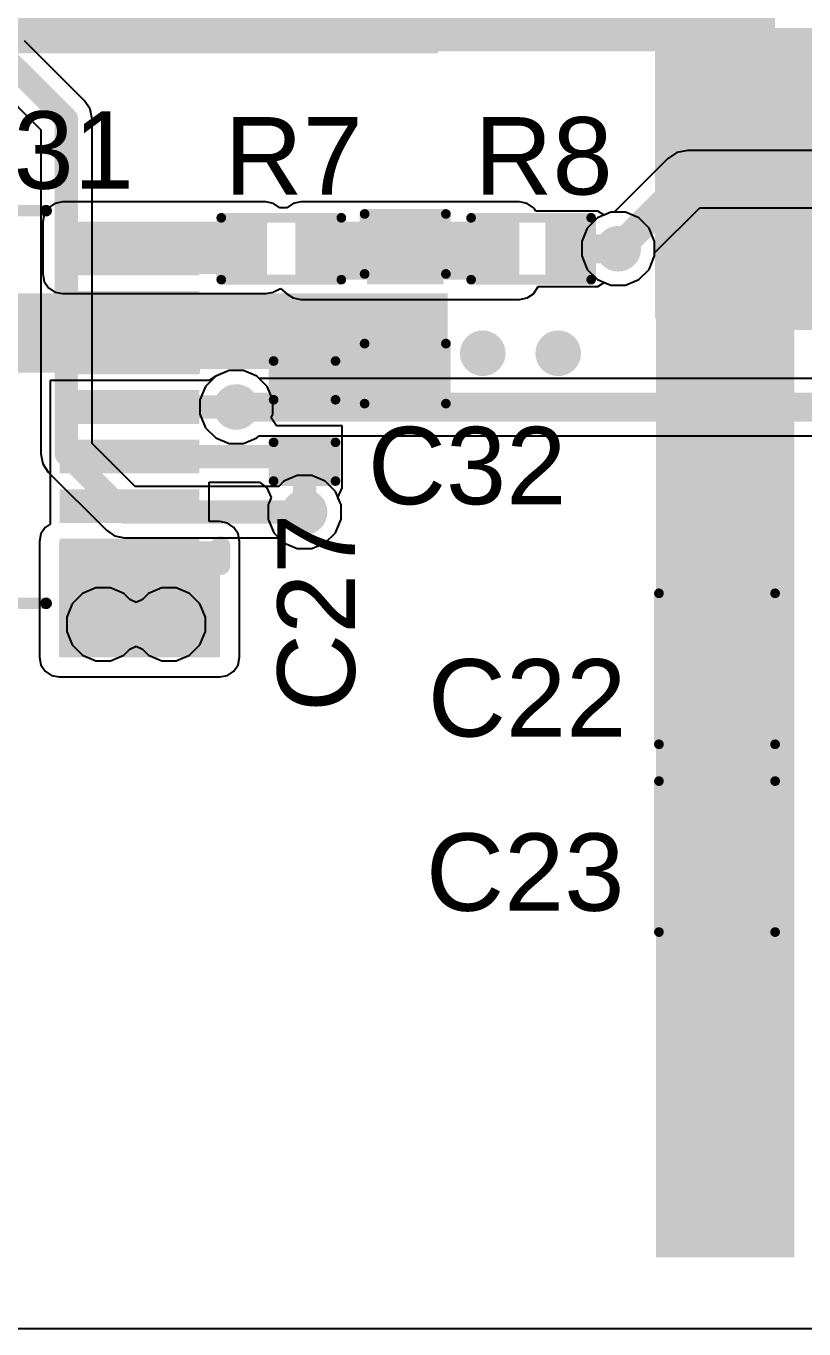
# Model space of a CAD drawing. Header units: millimetres. Extents: x 0 to 5381, y 0 to 5431.
# Drawn here: x 43.51 to 53.72, y 0 to 17.1 of the extents above; entities that cross this region are included whole.
import ezdxf

# ---------------------------------------------------------------- set-up
doc = ezdxf.new("R2010")
doc.units = ezdxf.units.MM
for name, color, linetype in [('BottomLayer', 5, 'Continuous'), ('BottomSolder', 6, 'Continuous'), ('TopLayer', 1, 'Continuous'), ('TopOverlay', 2, 'Continuous'), ('TopPaste', 8, 'Continuous'), ('TopSolder', 216, 'Continuous'), ('ViaHoleLayer', 16, 'Continuous')]:
    doc.layers.add(name, color=color, linetype=linetype)
doc.styles.add('Arial', font='', dxfattribs={"height": 0.2})
doc.styles.get('Arial').set_extended_font_data('Arial')

# ---------------------------------------------------------------- blocks, each defined once
blk = doc.blocks.new('HTSSOP_14_EP_3')
at = {"layer": 'BottomLayer'}
h = blk.add_hatch(color=5, dxfattribs=at)
edge = h.paths.add_edge_path()
edge.add_arc((-0.792, 0.54), 0.305, 0, 360)
h = blk.add_hatch(color=5, dxfattribs=at)
edge = h.paths.add_edge_path()
edge.add_arc((0.478, 0.54), 0.305, 0, 360)
h = blk.add_hatch(color=5, dxfattribs=at)
edge = h.paths.add_edge_path()
edge.add_arc((-0.792, -0.476), 0.305, 0, 360)
h = blk.add_hatch(color=5, dxfattribs=at)
edge = h.paths.add_edge_path()
edge.add_arc((0.478, -0.476), 0.305, 0, 360)
at = {"layer": 'BottomSolder'}
h = blk.add_hatch(color=6, dxfattribs=at)
edge = h.paths.add_edge_path()
edge.add_arc((-0.792, 0.54), 0.152, 0, 360)
h = blk.add_hatch(color=6, dxfattribs=at)
edge = h.paths.add_edge_path()
edge.add_arc((0.478, 0.54), 0.152, 0, 360)
h = blk.add_hatch(color=6, dxfattribs=at)
edge = h.paths.add_edge_path()
edge.add_arc((-0.792, -0.476), 0.152, 0, 360)
h = blk.add_hatch(color=6, dxfattribs=at)
edge = h.paths.add_edge_path()
edge.add_arc((0.478, -0.476), 0.152, 0, 360)
at = {"layer": 'TopLayer'}
for points in [[(-2, 2.121), (-2, 1.778), (-3.732, 1.778), (-3.732, 2.121)], [(3.732, 2.121), (3.732, 1.778), (2, 1.778), (2, 2.121)], [(-2, 1.471), (-2, 1.128), (-3.732, 1.128), (-3.732, 1.471)], [(3.732, 1.471), (3.732, 1.128), (2, 1.128), (2, 1.471)], [(1.028, 0.915), (1.028, -0.915), (-1.027, -0.915), (-1.027, 0.915)], [(-2, 0.821), (-2, 0.478), (-3.732, 0.478), (-3.732, 0.821)], [(3.732, 0.821), (3.732, 0.478), (2, 0.478), (2, 0.821)], [(-2, 0.172), (-2, -0.172), (-3.732, -0.172), (-3.732, 0.172)], [(3.732, 0.172), (3.732, -0.172), (2, -0.172), (2, 0.172)], [(-2, -0.478), (-2, -0.821), (-3.732, -0.821), (-3.732, -0.478)], [(3.732, -0.478), (3.732, -0.821), (2, -0.821), (2, -0.478)], [(-2, -1.128), (-2, -1.471), (-3.732, -1.471), (-3.732, -1.128)], [(3.732, -1.128), (3.732, -1.471), (2, -1.471), (2, -1.128)], [(-2, -1.778), (-2, -2.121), (-3.732, -2.121), (-3.732, -1.778)], [(3.732, -1.778), (3.732, -2.121), (2, -2.121), (2, -1.778)]]:
    blk.add_hatch(color=1, dxfattribs=at).paths.add_polyline_path(points)
h = blk.add_hatch(color=1, dxfattribs=at)
edge = h.paths.add_edge_path()
edge.add_arc((-0.792, 0.54), 0.305, 0, 360)
h = blk.add_hatch(color=1, dxfattribs=at)
edge = h.paths.add_edge_path()
edge.add_arc((0.478, 0.54), 0.305, 0, 360)
h = blk.add_hatch(color=1, dxfattribs=at)
edge = h.paths.add_edge_path()
edge.add_arc((-0.792, -0.476), 0.305, 0, 360)
h = blk.add_hatch(color=1, dxfattribs=at)
edge = h.paths.add_edge_path()
edge.add_arc((0.478, -0.476), 0.305, 0, 360)
at = {"layer": 'TopPaste'}
for points in [[(-2, 2.121), (-2, 1.778), (-3.732, 1.778), (-3.732, 2.121)], [(3.732, 2.121), (3.732, 1.778), (2, 1.778), (2, 2.121)], [(-2, 1.471), (-2, 1.128), (-3.732, 1.128), (-3.732, 1.471)], [(3.732, 1.471), (3.732, 1.128), (2, 1.128), (2, 1.471)], [(1.028, 0.915), (1.028, -0.915), (-1.027, -0.915), (-1.027, 0.915)], [(-2, 0.821), (-2, 0.478), (-3.732, 0.478), (-3.732, 0.821)], [(3.732, 0.821), (3.732, 0.478), (2, 0.478), (2, 0.821)], [(-2, 0.172), (-2, -0.172), (-3.732, -0.172), (-3.732, 0.172)], [(3.732, 0.172), (3.732, -0.172), (2, -0.172), (2, 0.172)], [(-2, -0.478), (-2, -0.821), (-3.732, -0.821), (-3.732, -0.478)], [(3.732, -0.478), (3.732, -0.821), (2, -0.821), (2, -0.478)], [(-2, -1.128), (-2, -1.471), (-3.732, -1.471), (-3.732, -1.128)], [(3.732, -1.128), (3.732, -1.471), (2, -1.471), (2, -1.128)], [(-2, -1.778), (-2, -2.121), (-3.732, -2.121), (-3.732, -1.778)], [(3.732, -1.778), (3.732, -2.121), (2, -2.121), (2, -1.778)]]:
    blk.add_hatch(color=8, dxfattribs=at).paths.add_polyline_path(points)
at = {"layer": 'TopSolder'}
for points in [[(-1.949, 2.172), (-1.949, 1.728), (-3.782, 1.728), (-3.782, 2.172)], [(3.782, 2.172), (3.782, 1.728), (1.949, 1.728), (1.949, 2.172)], [(-1.949, 1.522), (-1.949, 1.078), (-3.782, 1.078), (-3.782, 1.522)], [(3.782, 1.522), (3.782, 1.078), (1.949, 1.078), (1.949, 1.522)], [(-1.949, 0.872), (-1.949, 0.428), (-3.782, 0.428), (-3.782, 0.872)], [(1.078, 0.966), (1.078, -0.966), (-1.078, -0.966), (-1.078, 0.966)], [(3.782, 0.872), (3.782, 0.428), (1.949, 0.428), (1.949, 0.872)], [(-1.949, 0.222), (-1.949, -0.222), (-3.782, -0.222), (-3.782, 0.222)], [(3.782, 0.222), (3.782, -0.222), (1.949, -0.222), (1.949, 0.222)], [(-1.949, -0.428), (-1.949, -0.872), (-3.782, -0.872), (-3.782, -0.428)], [(3.782, -0.428), (3.782, -0.872), (1.949, -0.872), (1.949, -0.428)], [(-1.949, -1.078), (-1.949, -1.522), (-3.782, -1.522), (-3.782, -1.078)], [(3.782, -1.078), (3.782, -1.522), (1.949, -1.522), (1.949, -1.078)], [(-1.949, -1.728), (-1.949, -2.172), (-3.782, -2.172), (-3.782, -1.728)], [(3.782, -1.728), (3.782, -2.172), (1.949, -2.172), (1.949, -1.728)]]:
    blk.add_hatch(color=216, dxfattribs=at).paths.add_polyline_path(points)
h = blk.add_hatch(color=216, dxfattribs=at)
edge = h.paths.add_edge_path()
edge.add_arc((-0.792, 0.54), 0.152, 0, 360)
h = blk.add_hatch(color=216, dxfattribs=at)
edge = h.paths.add_edge_path()
edge.add_arc((0.478, 0.54), 0.152, 0, 360)
h = blk.add_hatch(color=216, dxfattribs=at)
edge = h.paths.add_edge_path()
edge.add_arc((-0.792, -0.476), 0.152, 0, 360)
h = blk.add_hatch(color=216, dxfattribs=at)
edge = h.paths.add_edge_path()
edge.add_arc((0.478, -0.476), 0.152, 0, 360)
at = {"layer": 'ViaHoleLayer'}
h = blk.add_hatch(color=16, dxfattribs=at)
edge = h.paths.add_edge_path()
edge.add_arc((-0.792, 0.54), 0.152, 0, 360)
h = blk.add_hatch(color=16, dxfattribs=at)
edge = h.paths.add_edge_path()
edge.add_arc((0.478, 0.54), 0.152, 0, 360)
h = blk.add_hatch(color=16, dxfattribs=at)
edge = h.paths.add_edge_path()
edge.add_arc((-0.792, -0.476), 0.152, 0, 360)
h = blk.add_hatch(color=16, dxfattribs=at)
edge = h.paths.add_edge_path()
edge.add_arc((0.478, -0.476), 0.152, 0, 360)
at = {"layer": 'TopOverlay'}
for points, const_width in [([(1.772, 2.576), (-1.771, 2.576)], 0.152), ([(-4.06, 2.077), (-4.06, 1.823)], 0.254), ([(-3.933, 1.95), (-4.06, 2.077)], 0.254), ([(-3.933, 1.95), (-4.06, 1.823)], 0.254), ([(1.772, -2.576), (-1.771, -2.576)], 0.152)]:
    blk.add_lwpolyline(points, dxfattribs=dict(at, const_width=const_width))
for points, const_width in [([(-1.809, 2.576, 1), (-1.733, 2.576, 1)], 0.0762), ([(1.733, 2.576, 1), (1.81, 2.576, 1)], 0.0762), ([(-4.123, 2.077, 1), (-3.996, 2.077, 1)], 0.127), ([(-4.123, 2.077, 1), (-3.996, 2.077, 1)], 0.127), ([(-3.996, 1.95, 1), (-3.869, 1.95, 1)], 0.127), ([(-3.996, 1.95, 1), (-3.869, 1.95, 1)], 0.127), ([(-4.123, 1.823, 1), (-3.996, 1.823, 1)], 0.127), ([(-4.123, 1.823, 1), (-3.996, 1.823, 1)], 0.127), ([(-1.809, -2.576, 1), (-1.733, -2.576, 1)], 0.0762), ([(1.733, -2.576, 1), (1.81, -2.576, 1)], 0.0762)]:
    blk.add_lwpolyline(points, format="xyb", close=True, dxfattribs=dict(at, const_width=const_width))
blk = doc.blocks.new('RES_2512_14')
at = {"layer": 'TopLayer'}
for points in [[(-4.05, 1.7), (-2.45, 1.7), (-2.45, -1.7), (-4.05, -1.7)], [(2.45, 1.7), (4.05, 1.7), (4.05, -1.7), (2.45, -1.7)]]:
    blk.add_hatch(color=1, dxfattribs=at).paths.add_polyline_path(points)
at = {"layer": 'TopPaste'}
for points in [[(-4.05, 1.7), (-2.45, 1.7), (-2.45, -1.7), (-4.05, -1.7)], [(2.45, 1.7), (4.05, 1.7), (4.05, -1.7), (2.45, -1.7)]]:
    blk.add_hatch(color=8, dxfattribs=at).paths.add_polyline_path(points)
at = {"layer": 'TopSolder'}
for points in [[(-4.152, 1.802), (-2.348, 1.802), (-2.348, -1.802), (-4.152, -1.802)], [(2.348, 1.802), (4.152, 1.802), (4.152, -1.802), (2.348, -1.802)]]:
    blk.add_hatch(color=216, dxfattribs=at).paths.add_polyline_path(points)
at = {"layer": 'TopOverlay', "const_width": 0.254}
for points in [[(-4.242, 1.854), (4.237, 1.854)], [(-4.242, -1.854), (-4.242, 1.854)], [(4.237, -1.854), (4.237, 1.854)], [(-4.242, -1.854), (4.237, -1.854)]]:
    blk.add_lwpolyline(points, dxfattribs=at)
at = {"layer": 'TopOverlay', "const_width": 0.127}
for points in [[(-4.305, 1.854, 1), (-4.178, 1.854, 1)], [(-4.305, 1.854, 1), (-4.178, 1.854, 1)], [(4.173, 1.854, 1), (4.3, 1.854, 1)], [(4.173, 1.854, 1), (4.3, 1.854, 1)], [(-4.305, -1.854, 1), (-4.178, -1.854, 1)], [(-4.305, -1.854, 1), (-4.178, -1.854, 1)], [(4.173, -1.854, 1), (4.3, -1.854, 1)], [(4.173, -1.854, 1), (4.3, -1.854, 1)]]:
    blk.add_lwpolyline(points, format="xyb", close=True, dxfattribs=at)
blk = doc.blocks.new('R___0402_19')
at = {"layer": 'TopLayer'}
for points in [[(-0.699, -0.318), (-0.699, 0.318), (-0.241, 0.318), (-0.241, -0.318)], [(0.241, -0.318), (0.241, 0.318), (0.699, 0.318), (0.699, -0.318)]]:
    blk.add_hatch(color=1, dxfattribs=at).paths.add_polyline_path(points)
at = {"layer": 'TopPaste'}
for points in [[(-0.699, -0.318), (-0.699, 0.318), (-0.241, 0.318), (-0.241, -0.318)], [(0.241, -0.318), (0.241, 0.318), (0.699, 0.318), (0.699, -0.318)]]:
    blk.add_hatch(color=8, dxfattribs=at).paths.add_polyline_path(points)
at = {"layer": 'TopSolder'}
for points in [[(-0.754, -0.373), (-0.754, 0.373), (-0.186, 0.373), (-0.186, -0.373)], [(0.186, -0.373), (0.186, 0.373), (0.754, 0.373), (0.754, -0.373)]]:
    blk.add_hatch(color=216, dxfattribs=at).paths.add_polyline_path(points)
at = {"layer": 'TopOverlay'}
for points, const_width in [([(-0.787, -0.406), (-0.787, 0.406)], 0.127), ([(-0.787, 0.406), (0.787, 0.406)], 0.127), ([(0.787, -0.406), (0.787, 0.406)], 0.127), ([(-0.787, -0.406), (0.787, -0.406)], 0.127), ([(-0.813, -0.432), (0.813, -0.432)], 0.00323)]:
    blk.add_lwpolyline(points, dxfattribs=dict(at, const_width=const_width))
for points, const_width in [([(-0.819, 0.406, 1), (-0.756, 0.406, 1)], 0.0635), ([(-0.819, 0.406, 1), (-0.756, 0.406, 1)], 0.0635), ([(0.756, 0.406, 1), (0.819, 0.406, 1)], 0.0635), ([(0.756, 0.406, 1), (0.819, 0.406, 1)], 0.0635), ([(-0.819, -0.406, 1), (-0.756, -0.406, 1)], 0.0635), ([(-0.819, -0.406, 1), (-0.756, -0.406, 1)], 0.0635), ([(-0.814, -0.432, 1), (-0.812, -0.432, 1)], 0.00161), ([(0.756, -0.406, 1), (0.819, -0.406, 1)], 0.0635), ([(0.756, -0.406, 1), (0.819, -0.406, 1)], 0.0635), ([(0.812, -0.432, 1), (0.814, -0.432, 1)], 0.00161)]:
    blk.add_lwpolyline(points, format="xyb", close=True, dxfattribs=dict(at, const_width=const_width))
blk = doc.blocks.new('R___0402_20')
at = {"layer": 'TopLayer'}
for points in [[(-0.699, -0.318), (-0.699, 0.318), (-0.241, 0.318), (-0.241, -0.318)], [(0.241, -0.318), (0.241, 0.318), (0.699, 0.318), (0.699, -0.318)]]:
    blk.add_hatch(color=1, dxfattribs=at).paths.add_polyline_path(points)
at = {"layer": 'TopPaste'}
for points in [[(-0.699, -0.318), (-0.699, 0.318), (-0.241, 0.318), (-0.241, -0.318)], [(0.241, -0.318), (0.241, 0.318), (0.699, 0.318), (0.699, -0.318)]]:
    blk.add_hatch(color=8, dxfattribs=at).paths.add_polyline_path(points)
at = {"layer": 'TopSolder'}
for points in [[(-0.754, -0.373), (-0.754, 0.373), (-0.186, 0.373), (-0.186, -0.373)], [(0.186, -0.373), (0.186, 0.373), (0.754, 0.373), (0.754, -0.373)]]:
    blk.add_hatch(color=216, dxfattribs=at).paths.add_polyline_path(points)
at = {"layer": 'TopOverlay'}
for points, const_width in [([(-0.787, -0.406), (-0.787, 0.406)], 0.127), ([(-0.787, 0.406), (0.787, 0.406)], 0.127), ([(0.787, -0.406), (0.787, 0.406)], 0.127), ([(-0.787, -0.406), (0.787, -0.406)], 0.127), ([(-0.813, -0.432), (0.813, -0.432)], 0.00323)]:
    blk.add_lwpolyline(points, dxfattribs=dict(at, const_width=const_width))
for points, const_width in [([(-0.819, 0.406, 1), (-0.756, 0.406, 1)], 0.0635), ([(-0.819, 0.406, 1), (-0.756, 0.406, 1)], 0.0635), ([(0.756, 0.406, 1), (0.819, 0.406, 1)], 0.0635), ([(0.756, 0.406, 1), (0.819, 0.406, 1)], 0.0635), ([(-0.819, -0.406, 1), (-0.756, -0.406, 1)], 0.0635), ([(-0.819, -0.406, 1), (-0.756, -0.406, 1)], 0.0635), ([(-0.814, -0.432, 1), (-0.812, -0.432, 1)], 0.00161), ([(0.756, -0.406, 1), (0.819, -0.406, 1)], 0.0635), ([(0.756, -0.406, 1), (0.819, -0.406, 1)], 0.0635), ([(0.812, -0.432, 1), (0.814, -0.432, 1)], 0.00161)]:
    blk.add_lwpolyline(points, format="xyb", close=True, dxfattribs=dict(at, const_width=const_width))
blk = doc.blocks.new('C___0603_52')
at = {"layer": 'TopLayer'}
for points in [[(-0.381, 0.445), (-0.381, -0.445), (-1.143, -0.445), (-1.143, 0.445)], [(1.143, 0.445), (1.143, -0.445), (0.381, -0.445), (0.381, 0.445)]]:
    blk.add_hatch(color=1, dxfattribs=at).paths.add_polyline_path(points)
at = {"layer": 'TopPaste'}
for points in [[(-0.381, 0.445), (-0.381, -0.445), (-1.143, -0.445), (-1.143, 0.445)], [(1.143, 0.445), (1.143, -0.445), (0.381, -0.445), (0.381, 0.445)]]:
    blk.add_hatch(color=8, dxfattribs=at).paths.add_polyline_path(points)
at = {"layer": 'TopSolder'}
for points in [[(-0.321, 0.504), (-0.321, -0.504), (-1.203, -0.504), (-1.203, 0.504)], [(1.203, 0.504), (1.203, -0.504), (0.321, -0.504), (0.321, 0.504)]]:
    blk.add_hatch(color=216, dxfattribs=at).paths.add_polyline_path(points)
at = {"layer": 'TopOverlay', "const_width": 0.127}
for points in [[(-1.245, 0.533), (-1.245, -0.533)], [(-1.245, 0.533), (-0.457, 0.533)], [(0.457, 0.533), (1.245, 0.533)], [(1.245, 0.533), (1.245, -0.533)], [(-1.245, -0.533), (-0.457, -0.533)], [(0.457, -0.533), (1.245, -0.533)]]:
    blk.add_lwpolyline(points, dxfattribs=at)
at = {"layer": 'TopOverlay', "const_width": 0.0635}
for points in [[(-1.276, 0.533, 1), (-1.213, 0.533, 1)], [(-1.276, 0.533, 1), (-1.213, 0.533, 1)], [(-0.489, 0.533, 1), (-0.425, 0.533, 1)], [(0.425, 0.533, 1), (0.489, 0.533, 1)], [(1.213, 0.533, 1), (1.276, 0.533, 1)], [(1.213, 0.533, 1), (1.276, 0.533, 1)], [(-1.276, -0.533, 1), (-1.213, -0.533, 1)], [(-1.276, -0.533, 1), (-1.213, -0.533, 1)], [(-0.489, -0.533, 1), (-0.425, -0.533, 1)], [(0.425, -0.533, 1), (0.489, -0.533, 1)], [(1.213, -0.533, 1), (1.276, -0.533, 1)], [(1.213, -0.533, 1), (1.276, -0.533, 1)]]:
    blk.add_lwpolyline(points, format="xyb", close=True, dxfattribs=at)
blk = doc.blocks.new('C___0402_57')
at = {"layer": 'TopLayer'}
for points in [[(-0.699, -0.318), (-0.699, 0.317), (-0.241, 0.317), (-0.241, -0.318)], [(0.241, -0.318), (0.241, 0.317), (0.699, 0.317), (0.699, -0.318)]]:
    blk.add_hatch(color=1, dxfattribs=at).paths.add_polyline_path(points)
at = {"layer": 'TopPaste'}
for points in [[(-0.699, -0.318), (-0.699, 0.317), (-0.241, 0.317), (-0.241, -0.318)], [(0.241, -0.318), (0.241, 0.317), (0.699, 0.317), (0.699, -0.318)]]:
    blk.add_hatch(color=8, dxfattribs=at).paths.add_polyline_path(points)
at = {"layer": 'TopSolder'}
for points in [[(-0.758, -0.377), (-0.758, 0.377), (-0.181, 0.377), (-0.181, -0.377)], [(0.181, -0.377), (0.181, 0.377), (0.758, 0.377), (0.758, -0.377)]]:
    blk.add_hatch(color=216, dxfattribs=at).paths.add_polyline_path(points)
at = {"layer": 'TopOverlay', "const_width": 0.127}
for points in [[(-0.279, 0.406), (-0.787, 0.406)], [(-0.787, -0.406), (-0.787, 0.406)], [(0.787, 0.406), (0.279, 0.406)], [(0.787, -0.406), (0.787, 0.406)], [(-0.279, -0.406), (-0.787, -0.406)], [(0.787, -0.406), (0.279, -0.406)]]:
    blk.add_lwpolyline(points, dxfattribs=at)
at = {"layer": 'TopOverlay', "const_width": 0.0635}
for points in [[(-0.819, 0.406, 1), (-0.756, 0.406, 1)], [(-0.819, 0.406, 1), (-0.756, 0.406, 1)], [(-0.311, 0.406, 1), (-0.248, 0.406, 1)], [(0.248, 0.406, 1), (0.311, 0.406, 1)], [(0.756, 0.406, 1), (0.819, 0.406, 1)], [(0.756, 0.406, 1), (0.819, 0.406, 1)], [(-0.819, -0.406, 1), (-0.756, -0.406, 1)], [(-0.819, -0.406, 1), (-0.756, -0.406, 1)], [(-0.311, -0.406, 1), (-0.248, -0.406, 1)], [(0.248, -0.406, 1), (0.311, -0.406, 1)], [(0.756, -0.406, 1), (0.819, -0.406, 1)], [(0.756, -0.406, 1), (0.819, -0.406, 1)]]:
    blk.add_lwpolyline(points, format="xyb", close=True, dxfattribs=at)
blk = doc.blocks.new('C___1206_61')
at = {"layer": 'TopLayer'}
for points in [[(-2.032, 0.889), (-0.508, 0.889), (-0.508, -0.889), (-2.032, -0.889)], [(0.508, 0.889), (2.032, 0.889), (2.032, -0.889), (0.508, -0.889)]]:
    blk.add_hatch(color=1, dxfattribs=at).paths.add_polyline_path(points)
at = {"layer": 'TopPaste'}
for points in [[(-2.032, 0.889), (-0.508, 0.889), (-0.508, -0.889), (-2.032, -0.889)], [(0.508, 0.889), (2.032, 0.889), (2.032, -0.889), (0.508, -0.889)]]:
    blk.add_hatch(color=8, dxfattribs=at).paths.add_polyline_path(points)
at = {"layer": 'TopSolder'}
for points in [[(-2.1336, 0.9906), (-0.4064, 0.9906), (-0.4064, -0.9906), (-2.1336, -0.9906)], [(0.4064, 0.9906), (2.1336, 0.9906), (2.1336, -0.9906), (0.4064, -0.9906)]]:
    blk.add_hatch(color=216, dxfattribs=at).paths.add_polyline_path(points)
at = {"layer": 'TopOverlay', "const_width": 0.127}
for points in [[(-2.1336, -0.9906), (-2.1336, 0.9906)], [(-2.1336, 0.9906), (-0.6096, 0.9906)], [(0.6096, 0.9906), (2.1336, 0.9906)], [(2.1336, -0.9906), (2.1336, 0.9906)], [(-2.1336, -0.9906), (-0.6096, -0.9906)], [(0.6096, -0.9906), (2.1336, -0.9906)]]:
    blk.add_lwpolyline(points, dxfattribs=at)
at = {"layer": 'TopOverlay', "const_width": 0.0635}
for points in [[(-2.16535, 0.9906, 1), (-2.10185, 0.9906, 1)], [(-2.16535, 0.9906, 1), (-2.10185, 0.9906, 1)], [(-0.64135, 0.9906, 1), (-0.57785, 0.9906, 1)], [(0.57785, 0.9906, 1), (0.64135, 0.9906, 1)], [(2.10185, 0.9906, 1), (2.16535, 0.9906, 1)], [(2.10185, 0.9906, 1), (2.16535, 0.9906, 1)], [(-2.16535, -0.9906, 1), (-2.10185, -0.9906, 1)], [(-2.16535, -0.9906, 1), (-2.10185, -0.9906, 1)], [(-0.64135, -0.9906, 1), (-0.57785, -0.9906, 1)], [(0.57785, -0.9906, 1), (0.64135, -0.9906, 1)], [(2.10185, -0.9906, 1), (2.16535, -0.9906, 1)], [(2.10185, -0.9906, 1), (2.16535, -0.9906, 1)]]:
    blk.add_lwpolyline(points, format="xyb", close=True, dxfattribs=at)
blk = doc.blocks.new('C___1206_62')
at = {"layer": 'TopLayer'}
for points in [[(-2.032, 0.889), (-0.508, 0.889), (-0.508, -0.889), (-2.032, -0.889)], [(0.508, 0.889), (2.032, 0.889), (2.032, -0.889), (0.508, -0.889)]]:
    blk.add_hatch(color=1, dxfattribs=at).paths.add_polyline_path(points)
at = {"layer": 'TopPaste'}
for points in [[(-2.032, 0.889), (-0.508, 0.889), (-0.508, -0.889), (-2.032, -0.889)], [(0.508, 0.889), (2.032, 0.889), (2.032, -0.889), (0.508, -0.889)]]:
    blk.add_hatch(color=8, dxfattribs=at).paths.add_polyline_path(points)
at = {"layer": 'TopSolder'}
for points in [[(-2.1336, 0.9906), (-0.4064, 0.9906), (-0.4064, -0.9906), (-2.1336, -0.9906)], [(0.4064, 0.9906), (2.1336, 0.9906), (2.1336, -0.9906), (0.4064, -0.9906)]]:
    blk.add_hatch(color=216, dxfattribs=at).paths.add_polyline_path(points)
at = {"layer": 'TopOverlay', "const_width": 0.127}
for points in [[(-2.1336, -0.9906), (-2.1336, 0.9906)], [(-2.1336, 0.9906), (-0.6096, 0.9906)], [(0.6096, 0.9906), (2.1336, 0.9906)], [(2.1336, -0.9906), (2.1336, 0.9906)], [(-2.1336, -0.9906), (-0.6096, -0.9906)], [(0.6096, -0.9906), (2.1336, -0.9906)]]:
    blk.add_lwpolyline(points, dxfattribs=at)
at = {"layer": 'TopOverlay', "const_width": 0.0635}
for points in [[(-2.16535, 0.9906, 1), (-2.10185, 0.9906, 1)], [(-2.16535, 0.9906, 1), (-2.10185, 0.9906, 1)], [(-0.64135, 0.9906, 1), (-0.57785, 0.9906, 1)], [(0.57785, 0.9906, 1), (0.64135, 0.9906, 1)], [(2.10185, 0.9906, 1), (2.16535, 0.9906, 1)], [(2.10185, 0.9906, 1), (2.16535, 0.9906, 1)], [(-2.16535, -0.9906, 1), (-2.10185, -0.9906, 1)], [(-2.16535, -0.9906, 1), (-2.10185, -0.9906, 1)], [(-0.64135, -0.9906, 1), (-0.57785, -0.9906, 1)], [(0.57785, -0.9906, 1), (0.64135, -0.9906, 1)], [(2.10185, -0.9906, 1), (2.16535, -0.9906, 1)], [(2.10185, -0.9906, 1), (2.16535, -0.9906, 1)]]:
    blk.add_lwpolyline(points, format="xyb", close=True, dxfattribs=at)

msp = doc.modelspace()

# ---------------------------------------------------------------- hatches: boundary and pattern name
at = {"layer": 'BottomLayer'}
h = msp.add_hatch(color=5, dxfattribs=at)
edge = h.paths.add_edge_path()
edge.add_arc((51.282, 14.174), 0.3, 0, 360)
h = msp.add_hatch(color=5, dxfattribs=at)
edge = h.paths.add_edge_path()
edge.add_arc((49.505, 12.802), 0.3, 0, 360)
h = msp.add_hatch(color=5, dxfattribs=at)
edge = h.paths.add_edge_path()
edge.add_arc((50.495, 12.802), 0.3, 0, 360)
h = msp.add_hatch(color=5, dxfattribs=at)
edge = h.paths.add_edge_path()
edge.add_arc((46.272, 12.097), 0.3, 0, 360)
h = msp.add_hatch(color=5, dxfattribs=at)
edge = h.paths.add_edge_path()
edge.add_arc((52.603, 11.296), 0.3, 0, 360)
h = msp.add_hatch(color=5, dxfattribs=at)
edge = h.paths.add_edge_path()
edge.add_arc((47.168, 10.719), 0.3, 0, 360)
h = msp.add_hatch(color=5, dxfattribs=at)
edge = h.paths.add_edge_path()
edge.add_arc((52.603, 10.284), 0.3, 0, 360)
h = msp.add_hatch(color=5, dxfattribs=at)
edge = h.paths.add_edge_path()
edge.add_arc((44.526, 9.246), 0.3, 0, 360)
h = msp.add_hatch(color=5, dxfattribs=at)
edge = h.paths.add_edge_path()
edge.add_arc((45.39, 9.246), 0.3, 0, 360)
h = msp.add_hatch(color=5, dxfattribs=at)
edge = h.paths.add_edge_path()
edge.add_arc((52.603, 4.689), 0.3, 0, 360)
h = msp.add_hatch(color=5, dxfattribs=at)
edge = h.paths.add_edge_path()
edge.add_arc((52.603, 3.676), 0.3, 0, 360)
h = msp.add_hatch(color=5, dxfattribs=at)
edge = h.paths.add_edge_path()
edge.add_arc((52.603, 2.664), 0.3, 0, 360)
h = msp.add_hatch(color=5, dxfattribs=at)
edge = h.paths.add_edge_path()
edge.add_arc((52.578, 1.651), 0.3, 0, 360)
at = {"layer": 'BottomSolder'}
h = msp.add_hatch(color=6, dxfattribs=at)
edge = h.paths.add_edge_path()
edge.add_arc((51.282, 14.174), 0.15, 0, 360)
h = msp.add_hatch(color=6, dxfattribs=at)
edge = h.paths.add_edge_path()
edge.add_arc((49.505, 12.802), 0.15, 0, 360)
h = msp.add_hatch(color=6, dxfattribs=at)
edge = h.paths.add_edge_path()
edge.add_arc((50.495, 12.802), 0.15, 0, 360)
h = msp.add_hatch(color=6, dxfattribs=at)
edge = h.paths.add_edge_path()
edge.add_arc((46.272, 12.097), 0.15, 0, 360)
h = msp.add_hatch(color=6, dxfattribs=at)
edge = h.paths.add_edge_path()
edge.add_arc((52.603, 11.296), 0.15, 0, 360)
h = msp.add_hatch(color=6, dxfattribs=at)
edge = h.paths.add_edge_path()
edge.add_arc((47.168, 10.719), 0.15, 0, 360)
h = msp.add_hatch(color=6, dxfattribs=at)
edge = h.paths.add_edge_path()
edge.add_arc((52.603, 10.284), 0.15, 0, 360)
h = msp.add_hatch(color=6, dxfattribs=at)
edge = h.paths.add_edge_path()
edge.add_arc((44.526, 9.246), 0.15, 0, 360)
h = msp.add_hatch(color=6, dxfattribs=at)
edge = h.paths.add_edge_path()
edge.add_arc((45.39, 9.246), 0.15, 0, 360)
h = msp.add_hatch(color=6, dxfattribs=at)
edge = h.paths.add_edge_path()
edge.add_arc((52.603, 4.689), 0.15, 0, 360)
h = msp.add_hatch(color=6, dxfattribs=at)
edge = h.paths.add_edge_path()
edge.add_arc((52.603, 3.676), 0.15, 0, 360)
h = msp.add_hatch(color=6, dxfattribs=at)
edge = h.paths.add_edge_path()
edge.add_arc((52.603, 2.664), 0.15, 0, 360)
h = msp.add_hatch(color=6, dxfattribs=at)
edge = h.paths.add_edge_path()
edge.add_arc((52.578, 1.651), 0.15, 0, 360)
at = {"layer": 'TopLayer'}
for points in [[(43.358, 16.739), (48.92, 16.739), (48.92, 34.849), (43.358, 34.849)], [(43.637, 16.764), (53.34, 16.764), (53.34, 19.401), (43.637, 19.401)], [(51.776, 18.959), (51.776, 12.979), (53.34, 12.979), (53.34, 18.959)], [(51.765, 13.259), (55.829, 13.259), (55.829, 16.942), (51.765, 16.942)], [(51.776, 16.154), (51.776, 0.94), (53.594, 0.94), (53.594, 16.154)], [(46.66, 14.529), (43.993, 14.529), (43.993, 13.844), (46.66, 13.844)], [(49.987, 14.529), (47.117, 14.529), (47.117, 13.767), (49.987, 13.767)], [(42.393, 12.548), (45.796, 12.548), (45.796, 13.589), (42.393, 13.589)], [(45.695, 12.598), (49.047, 12.598), (49.047, 13.589), (45.695, 13.589)], [(46.761, 12.141), (49.047, 12.141), (49.047, 12.776), (46.761, 12.776)], [(46.057, 8.814), (46.057, 10.334), (43.949, 10.334), (43.949, 8.814)]]:
    msp.add_hatch(color=1, dxfattribs=at).paths.add_polyline_path(points)
h = msp.add_hatch(color=1, dxfattribs=at)
edge = h.paths.add_edge_path()
edge.add_arc((51.282, 14.174), 0.3, 0, 360)
h = msp.add_hatch(color=1, dxfattribs=at)
edge = h.paths.add_edge_path()
edge.add_arc((49.505, 12.802), 0.3, 0, 360)
h = msp.add_hatch(color=1, dxfattribs=at)
edge = h.paths.add_edge_path()
edge.add_arc((50.495, 12.802), 0.3, 0, 360)
h = msp.add_hatch(color=1, dxfattribs=at)
edge = h.paths.add_edge_path()
edge.add_arc((46.272, 12.097), 0.3, 0, 360)
h = msp.add_hatch(color=1, dxfattribs=at)
edge = h.paths.add_edge_path()
edge.add_arc((52.603, 11.296), 0.3, 0, 360)
h = msp.add_hatch(color=1, dxfattribs=at)
edge = h.paths.add_edge_path()
edge.add_arc((47.168, 10.719), 0.3, 0, 360)
h = msp.add_hatch(color=1, dxfattribs=at)
edge = h.paths.add_edge_path()
edge.add_arc((52.603, 10.284), 0.3, 0, 360)
h = msp.add_hatch(color=1, dxfattribs=at)
edge = h.paths.add_edge_path()
edge.add_arc((44.526, 9.246), 0.3, 0, 360)
h = msp.add_hatch(color=1, dxfattribs=at)
edge = h.paths.add_edge_path()
edge.add_arc((45.39, 9.246), 0.3, 0, 360)
h = msp.add_hatch(color=1, dxfattribs=at)
edge = h.paths.add_edge_path()
edge.add_arc((52.603, 4.689), 0.3, 0, 360)
h = msp.add_hatch(color=1, dxfattribs=at)
edge = h.paths.add_edge_path()
edge.add_arc((52.603, 3.676), 0.3, 0, 360)
h = msp.add_hatch(color=1, dxfattribs=at)
edge = h.paths.add_edge_path()
edge.add_arc((52.603, 2.664), 0.3, 0, 360)
h = msp.add_hatch(color=1, dxfattribs=at)
edge = h.paths.add_edge_path()
edge.add_arc((52.578, 1.651), 0.3, 0, 360)
at = {"layer": 'TopSolder'}
h = msp.add_hatch(color=216, dxfattribs=at)
edge = h.paths.add_edge_path()
edge.add_arc((51.282, 14.174), 0.15, 0, 360)
h = msp.add_hatch(color=216, dxfattribs=at)
edge = h.paths.add_edge_path()
edge.add_arc((49.505, 12.802), 0.15, 0, 360)
h = msp.add_hatch(color=216, dxfattribs=at)
edge = h.paths.add_edge_path()
edge.add_arc((50.495, 12.802), 0.15, 0, 360)
h = msp.add_hatch(color=216, dxfattribs=at)
edge = h.paths.add_edge_path()
edge.add_arc((46.272, 12.097), 0.15, 0, 360)
h = msp.add_hatch(color=216, dxfattribs=at)
edge = h.paths.add_edge_path()
edge.add_arc((52.603, 11.296), 0.15, 0, 360)
h = msp.add_hatch(color=216, dxfattribs=at)
edge = h.paths.add_edge_path()
edge.add_arc((47.168, 10.719), 0.15, 0, 360)
h = msp.add_hatch(color=216, dxfattribs=at)
edge = h.paths.add_edge_path()
edge.add_arc((52.603, 10.284), 0.15, 0, 360)
h = msp.add_hatch(color=216, dxfattribs=at)
edge = h.paths.add_edge_path()
edge.add_arc((44.526, 9.246), 0.15, 0, 360)
h = msp.add_hatch(color=216, dxfattribs=at)
edge = h.paths.add_edge_path()
edge.add_arc((45.39, 9.246), 0.15, 0, 360)
h = msp.add_hatch(color=216, dxfattribs=at)
edge = h.paths.add_edge_path()
edge.add_arc((52.603, 4.689), 0.15, 0, 360)
h = msp.add_hatch(color=216, dxfattribs=at)
edge = h.paths.add_edge_path()
edge.add_arc((52.603, 3.676), 0.15, 0, 360)
h = msp.add_hatch(color=216, dxfattribs=at)
edge = h.paths.add_edge_path()
edge.add_arc((52.603, 2.664), 0.15, 0, 360)
h = msp.add_hatch(color=216, dxfattribs=at)
edge = h.paths.add_edge_path()
edge.add_arc((52.578, 1.651), 0.15, 0, 360)
at = {"layer": 'ViaHoleLayer'}
h = msp.add_hatch(color=16, dxfattribs=at)
edge = h.paths.add_edge_path()
edge.add_arc((51.282, 14.174), 0.15, 0, 360)
h = msp.add_hatch(color=16, dxfattribs=at)
edge = h.paths.add_edge_path()
edge.add_arc((49.505, 12.802), 0.15, 0, 360)
h = msp.add_hatch(color=16, dxfattribs=at)
edge = h.paths.add_edge_path()
edge.add_arc((50.495, 12.802), 0.15, 0, 360)
h = msp.add_hatch(color=16, dxfattribs=at)
edge = h.paths.add_edge_path()
edge.add_arc((46.272, 12.097), 0.15, 0, 360)
h = msp.add_hatch(color=16, dxfattribs=at)
edge = h.paths.add_edge_path()
edge.add_arc((52.603, 11.296), 0.15, 0, 360)
h = msp.add_hatch(color=16, dxfattribs=at)
edge = h.paths.add_edge_path()
edge.add_arc((47.168, 10.719), 0.15, 0, 360)
h = msp.add_hatch(color=16, dxfattribs=at)
edge = h.paths.add_edge_path()
edge.add_arc((52.603, 10.284), 0.15, 0, 360)
h = msp.add_hatch(color=16, dxfattribs=at)
edge = h.paths.add_edge_path()
edge.add_arc((44.526, 9.246), 0.15, 0, 360)
h = msp.add_hatch(color=16, dxfattribs=at)
edge = h.paths.add_edge_path()
edge.add_arc((45.39, 9.246), 0.15, 0, 360)
h = msp.add_hatch(color=16, dxfattribs=at)
edge = h.paths.add_edge_path()
edge.add_arc((52.603, 4.689), 0.15, 0, 360)
h = msp.add_hatch(color=16, dxfattribs=at)
edge = h.paths.add_edge_path()
edge.add_arc((52.603, 3.676), 0.15, 0, 360)
h = msp.add_hatch(color=16, dxfattribs=at)
edge = h.paths.add_edge_path()
edge.add_arc((52.603, 2.664), 0.15, 0, 360)
h = msp.add_hatch(color=16, dxfattribs=at)
edge = h.paths.add_edge_path()
edge.add_arc((52.578, 1.651), 0.15, 0, 360)

# ---------------------------------------------------------------- linework, layer by layer
at = {"layer": 'BottomLayer'}
for p, q in [((44.282, 16.113), (43.494, 16.9)), ((43.117, 16.326), (43.707, 15.736)), ((44.355, 16.004), (44.282, 16.113)), ((44.38, 15.875), (44.355, 16.004)), ((43.707, 15.736), (43.707, 11.481)), ((44.38, 11.62), (44.38, 15.875)), ((52.052, 15.435), (51.93, 15.353)), ((52.196, 15.463), (52.052, 15.435)), ((59.187, 15.463), (52.196, 15.463)), ((51.93, 15.353), (51.229, 14.652)), ((51.76, 14.12), (52.352, 14.712)), ((52.352, 14.712), (59.187, 14.712)), ((51.011, 14.579), (50.877, 14.444)), ((51.187, 14.652), (51.011, 14.579)), ((51.229, 14.652), (51.187, 14.652)), ((50.877, 14.444), (50.804, 14.269)), ((50.804, 14.269), (50.804, 14.079)), ((50.804, 14.079), (50.877, 13.903)), ((51.687, 13.903), (51.76, 14.079)), ((51.76, 14.079), (51.76, 14.12)), ((50.877, 13.903), (51.011, 13.769)), ((51.553, 13.769), (51.687, 13.903)), ((51.011, 13.769), (51.187, 13.696)), ((51.187, 13.696), (51.377, 13.696)), ((51.377, 13.696), (51.553, 13.769)), ((46.002, 12.502), (45.867, 12.367)), ((46.177, 12.575), (46.002, 12.502)), ((46.367, 12.575), (46.177, 12.575)), ((46.543, 12.502), (46.367, 12.575)), ((46.573, 12.472), (46.543, 12.502)), ((45.867, 12.367), (45.795, 12.192)), ((60.938, 12.472), (46.573, 12.472)), ((45.795, 12.192), (45.795, 12.002)), ((45.795, 12.002), (45.867, 11.826)), ((45.867, 11.826), (46.002, 11.692)), ((46.002, 11.692), (46.177, 11.619)), ((46.367, 11.619), (46.543, 11.692)), ((46.543, 11.692), (46.573, 11.721)), ((46.573, 11.721), (61.093, 11.721)), ((43.707, 11.481), (43.733, 11.352)), ((44.945, 11.055), (44.38, 11.62)), ((46.177, 11.619), (46.367, 11.619)), ((43.733, 11.352), (43.806, 11.243)), ((43.806, 11.243), (44.568, 10.481)), ((46.897, 11.124), (46.829, 11.055)), ((47.073, 11.197), (46.897, 11.124)), ((47.263, 11.197), (47.073, 11.197)), ((47.438, 11.124), (47.263, 11.197)), ((47.573, 10.989), (47.438, 11.124)), ((46.829, 11.055), (44.945, 11.055)), ((47.646, 10.814), (47.573, 10.989)), ((47.646, 10.624), (47.646, 10.814)), ((47.573, 10.448), (47.646, 10.624)), ((44.568, 10.481), (44.677, 10.408)), ((47.438, 10.314), (47.573, 10.448)), ((44.677, 10.408), (44.806, 10.382)), ((44.806, 10.382), (46.829, 10.382)), ((46.829, 10.382), (46.897, 10.314)), ((46.897, 10.314), (47.073, 10.241)), ((47.263, 10.241), (47.438, 10.314)), ((47.073, 10.241), (47.263, 10.241)), ((44.256, 9.651), (44.121, 9.516)), ((44.431, 9.723), (44.256, 9.651)), ((44.621, 9.723), (44.431, 9.723)), ((44.797, 9.651), (44.621, 9.723)), ((44.875, 9.572), (44.797, 9.651)), ((45.119, 9.651), (45.041, 9.572)), ((45.295, 9.723), (45.119, 9.651)), ((45.485, 9.723), (45.295, 9.723)), ((45.66, 9.651), (45.485, 9.723)), ((45.795, 9.516), (45.66, 9.651)), ((44.121, 9.516), (44.048, 9.341)), ((44.958, 9.53), (44.875, 9.572)), ((45.041, 9.572), (44.958, 9.53)), ((45.868, 9.341), (45.795, 9.516)), ((44.048, 9.341), (44.048, 9.151)), ((45.868, 9.151), (45.868, 9.341)), ((44.048, 9.151), (44.121, 8.975)), ((45.795, 8.975), (45.868, 9.151)), ((44.121, 8.975), (44.256, 8.841)), ((44.797, 8.841), (44.875, 8.919)), ((44.875, 8.919), (44.958, 8.961)), ((44.958, 8.961), (45.041, 8.919)), ((45.041, 8.919), (45.119, 8.841)), ((45.66, 8.841), (45.795, 8.975)), ((44.256, 8.841), (44.431, 8.768)), ((44.431, 8.768), (44.621, 8.768)), ((44.621, 8.768), (44.797, 8.841)), ((45.119, 8.841), (45.295, 8.768)), ((45.295, 8.768), (45.485, 8.768)), ((45.485, 8.768), (45.66, 8.841)), ((86.081, 0), (0, 0))]:
    msp.add_line(p, q, dxfattribs=at)
for points, const_width in [([(43.256, 16.662), (44.044, 15.875)], 0.305), ([(44.044, 11.481), (44.044, 15.875)], 0.305), ([(51.282, 14.174), (52.196, 15.088)], 0.381), ([(52.196, 15.088), (59.487, 15.088)], 0.381), ([(46.252, 12.097), (46.272, 12.097)], 0.381), ([(46.272, 12.097), (60.625, 12.097)], 0.381), ([(44.044, 11.481), (44.806, 10.719)], 0.305), ([(44.806, 10.719), (47.168, 10.719)], 0.305)]:
    msp.add_lwpolyline(points, dxfattribs=dict(at, const_width=const_width))
for points, const_width in [([(43.967, 15.875, 1), (44.12, 15.875, 1)], 0.152), ([(43.967, 15.875, 1), (44.12, 15.875, 1)], 0.152), ([(52.101, 15.088, 1), (52.291, 15.088, 1)], 0.191), ([(52.101, 15.088, 1), (52.291, 15.088, 1)], 0.191), ([(51.187, 14.174, 1), (51.377, 14.174, 1)], 0.191), ([(51.187, 14.174, 1), (51.377, 14.174, 1)], 0.191), ([(51.237, 14.221, 1), (51.428, 14.221, 1)], 0.191), ([(46.156, 12.097, 1), (46.347, 12.097, 1)], 0.191), ([(46.177, 12.097, 1), (46.368, 12.097, 1)], 0.191), ([(46.177, 12.097, 1), (46.368, 12.097, 1)], 0.191), ([(43.967, 11.481, 1), (44.12, 11.481, 1)], 0.152), ([(43.967, 11.481, 1), (44.12, 11.481, 1)], 0.152), ([(44.729, 10.719, 1), (44.882, 10.719, 1)], 0.152), ([(44.729, 10.719, 1), (44.882, 10.719, 1)], 0.152), ([(47.092, 10.719, 1), (47.244, 10.719, 1)], 0.152)]:
    msp.add_lwpolyline(points, format="xyb", close=True, dxfattribs=dict(at, const_width=const_width))
at = {"layer": 'BottomLayer', "const_width": 0.381}
msp.add_lwpolyline([(51.282, 14.174, -0.015336), (51.332, 14.221)], format="xyb", dxfattribs=at)
at = {"layer": 'TopLayer'}
for p, q in [((43.81, 14.712), (43.754, 14.628)), ((43.894, 14.768), (43.81, 14.712)), ((43.993, 14.788), (43.894, 14.768)), ((46.66, 14.788), (43.993, 14.788)), ((46.759, 14.768), (46.66, 14.788)), ((46.843, 14.712), (46.759, 14.768)), ((46.934, 14.712), (46.843, 14.712)), ((47.018, 14.768), (46.934, 14.712)), ((47.117, 14.788), (47.018, 14.768)), ((49.987, 14.788), (47.117, 14.788)), ((50.086, 14.768), (49.987, 14.788)), ((50.17, 14.712), (50.086, 14.768)), ((50.182, 14.696), (50.17, 14.712)), ((43.754, 14.628), (43.734, 14.529)), ((50.203, 14.669), (50.182, 14.696)), ((51.016, 14.669), (50.203, 14.669)), ((50.203, 14.669), (50.203, 14.669)), ((50.203, 14.669), (50.203, 14.669)), ((51.098, 14.614), (51.016, 14.669)), ((51.016, 14.669), (51.016, 14.669)), ((51.187, 14.652), (51.098, 14.614)), ((51.377, 14.652), (51.187, 14.652)), ((51.553, 14.579), (51.377, 14.652)), ((51.687, 14.444), (51.553, 14.579)), ((43.734, 14.529), (43.734, 13.844)), ((51.76, 14.269), (51.687, 14.444)), ((51.76, 14.079), (51.76, 14.269)), ((51.687, 13.903), (51.76, 14.079)), ((51.553, 13.769), (51.687, 13.903)), ((43.734, 13.844), (43.754, 13.744)), ((43.754, 13.744), (43.81, 13.66)), ((50.226, 13.668), (50.229, 13.678)), ((50.229, 13.678), (51.016, 13.678)), ((51.016, 13.678), (51.098, 13.733)), ((51.016, 13.678), (51.016, 13.678)), ((51.098, 13.733), (51.187, 13.696)), ((51.187, 13.696), (51.377, 13.696)), ((51.377, 13.696), (51.553, 13.769)), ((43.81, 13.66), (43.894, 13.604)), ((43.894, 13.604), (43.993, 13.585)), ((43.993, 13.585), (46.66, 13.585)), ((46.66, 13.585), (46.759, 13.604)), ((46.759, 13.604), (46.773, 13.614)), ((46.773, 13.614), (46.851, 13.654)), ((46.851, 13.654), (46.934, 13.584)), ((46.934, 13.584), (47.018, 13.528)), ((47.018, 13.528), (47.117, 13.508)), ((47.117, 13.508), (49.987, 13.508)), ((49.987, 13.508), (50.086, 13.528)), ((50.086, 13.528), (50.17, 13.584)), ((50.17, 13.584), (50.226, 13.668)), ((46.002, 12.502), (45.916, 12.446)), ((46.177, 12.575), (46.002, 12.502)), ((46.367, 12.575), (46.177, 12.575)), ((46.543, 12.502), (46.367, 12.575)), ((46.678, 12.367), (46.543, 12.502)), ((45.916, 12.446), (43.829, 12.446)), ((43.829, 12.446), (43.829, 11.747)), ((46.75, 12.192), (46.678, 12.367)), ((46.75, 12.002), (46.75, 12.192)), ((46.731, 11.955), (46.75, 12.002)), ((46.802, 11.85), (46.731, 11.955)), ((47.663, 11.85), (46.802, 11.85)), ((47.663, 11.037), (47.663, 11.85)), ((43.829, 11.747), (43.829, 10.559)), ((45.916, 10.593), (45.916, 11.11)), ((45.916, 11.11), (46.576, 11.11)), ((46.576, 11.11), (46.672, 11.037)), ((46.672, 11.037), (46.672, 11.037)), ((46.672, 11.037), (46.73, 10.91)), ((47.606, 10.91), (47.663, 11.037)), ((47.663, 11.037), (47.663, 11.037)), ((46.73, 10.91), (46.69, 10.814)), ((46.69, 10.814), (46.69, 10.624)), ((47.646, 10.814), (47.606, 10.91)), ((47.646, 10.624), (47.646, 10.814)), ((46.69, 10.624), (46.763, 10.448)), ((47.573, 10.448), (47.646, 10.624)), ((43.71, 10.433), (43.69, 10.334)), ((43.766, 10.517), (43.71, 10.433)), ((43.829, 10.559), (43.766, 10.517)), ((46.057, 10.593), (45.916, 10.593)), ((46.156, 10.573), (46.057, 10.593)), ((46.24, 10.517), (46.156, 10.573)), ((46.296, 10.433), (46.24, 10.517)), ((46.316, 10.334), (46.296, 10.433)), ((46.763, 10.448), (46.897, 10.314)), ((47.438, 10.314), (47.573, 10.448)), ((43.69, 10.334), (43.69, 8.814)), ((46.316, 8.814), (46.316, 10.334)), ((46.897, 10.314), (47.073, 10.241)), ((47.263, 10.241), (47.438, 10.314)), ((47.073, 10.241), (47.263, 10.241)), ((43.69, 8.814), (43.71, 8.715)), ((46.296, 8.715), (46.316, 8.814)), ((43.71, 8.715), (43.766, 8.631)), ((43.766, 8.631), (43.85, 8.575)), ((43.85, 8.575), (43.949, 8.555)), ((43.949, 8.555), (46.057, 8.555)), ((46.057, 8.555), (46.156, 8.575)), ((46.156, 8.575), (46.24, 8.631)), ((46.24, 8.631), (46.296, 8.715)), ((86.081, 0), (0, 0))]:
    msp.add_line(p, q, dxfattribs=at)
for points, const_width in [([(50.711, 14.174), (51.282, 14.174)], 0.381), ([(44.873, 12.097), (46.272, 12.097)], 0.305), ([(44.873, 11.447), (47.142, 11.447)], 0.305), ([(47.168, 10.719), (47.168, 11.443)], 0.305)]:
    msp.add_lwpolyline(points, dxfattribs=dict(at, const_width=const_width))
for points, const_width in [([(50.616, 14.174, 1), (50.806, 14.174, 1)], 0.191), ([(51.187, 14.174, 1), (51.377, 14.174, 1)], 0.191), ([(44.797, 12.097, 1), (44.949, 12.097, 1)], 0.152), ([(46.196, 12.097, 1), (46.349, 12.097, 1)], 0.152), ([(44.797, 11.447, 1), (44.949, 11.447, 1)], 0.152), ([(47.066, 11.447, 1), (47.219, 11.447, 1)], 0.152), ([(47.092, 11.443, 1), (47.244, 11.443, 1)], 0.152), ([(47.092, 10.719, 1), (47.244, 10.719, 1)], 0.152)]:
    msp.add_lwpolyline(points, format="xyb", close=True, dxfattribs=dict(at, const_width=const_width))

# ---------------------------------------------------------------- block references
for name, p in [('RES_2512_14', (57.53, 15.088)), ('R___0402_20', (46.863, 14.174)), ('R___0402_19', (50.14, 14.174)), ('C___1206_62', (53.95, 8.662)), ('C___1206_61', (53.95, 6.198))]:
    msp.add_blockref(name, p)
for name, p, rotation in [('HTSSOP_14_EP_3', (42.007, 12.097), 180), ('C___0603_52', (48.489, 13.386), 90), ('C___0402_57', (47.168, 11.913), 270)]:
    msp.add_blockref(name, p, dxfattribs=dict(rotation=rotation))

# ---------------------------------------------------------------- texts
at = {"layer": 'TopOverlay', "style": 'Arial'}
for s, p in [('C31', (42.325, 14.961)), ('R7', (46.118, 14.885)), ('R8', (49.395, 14.885)), ('C32', (47.998, 10.821)), ('C22', (48.785, 7.773)), ('C23', (48.76, 5.487))]:
    msp.add_text(s, height=1.016, dxfattribs=at).set_placement(p)
msp.add_text('C27', height=1.016, rotation=90, dxfattribs=at).set_placement((47.828, 8.095))

doc.saveas('drawing.dxf')
